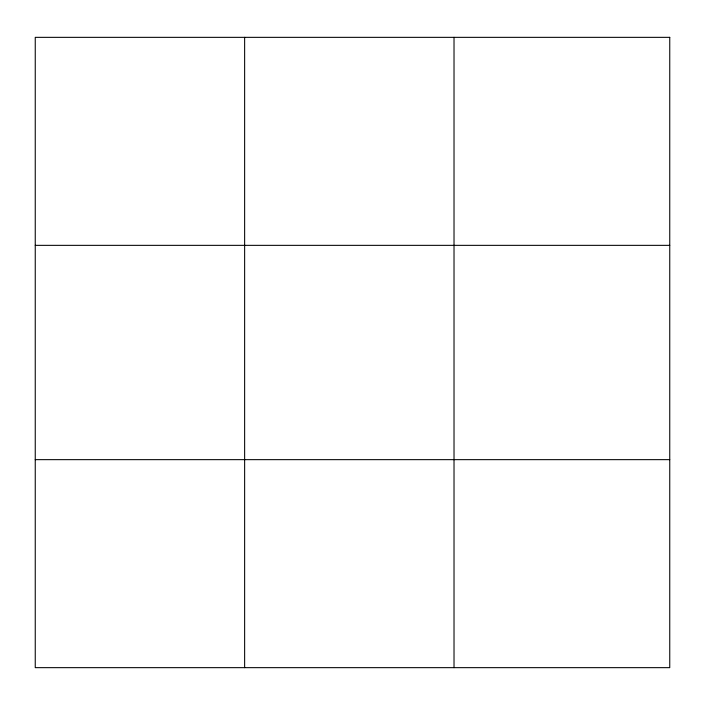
<?xml version="1.0" encoding="UTF-8"?>
<svg xmlns="http://www.w3.org/2000/svg" width="705" height="705" viewBox="0 0 705 705"><rect width="100%" height="100%" fill="white"/><g stroke="black" fill="none" stroke-linecap="round" stroke-linejoin="round"><path stroke-width="1.06" d="M244.635 667.653L244.635 37.347M454.02 667.653L454.02 37.347M35.25 245.349L669.75 245.349M35.25 459.651L669.75 459.651M669.75 37.347L669.75 667.653L35.25 667.653L35.25 37.347L669.75 37.347"/></g></svg>
